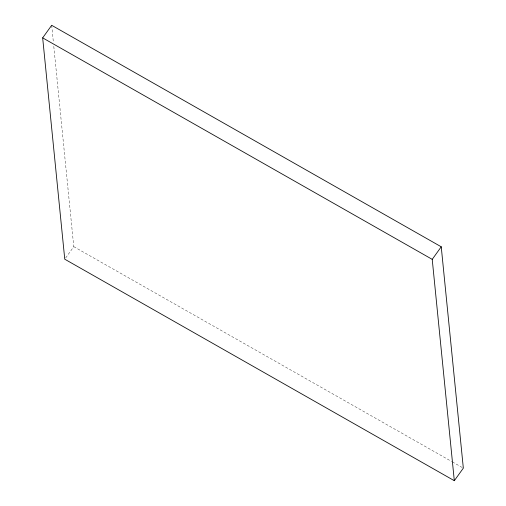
<?xml version="1.0" encoding="UTF-8"?>
<svg xmlns="http://www.w3.org/2000/svg" width="506" height="506" viewBox="0 0 506 506"><rect width="100%" height="100%" fill="white"/><g stroke="black" fill="none" stroke-linecap="round" stroke-linejoin="round"><path stroke-width="0.38" stroke-dasharray="2.53 1.9" d="M65.666 257.952L73.775 246.643L53.725 45.704M73.775 246.643L451.649 461.491M452.339 461.883L462.642 467.746M51.688 25.3L53.408 42.567"/><path stroke-width="0.76" d="M42.668 37.868L51.688 25.3L441.238 246.795L463.332 468.132L454.312 480.7L64.762 259.205L42.668 37.868L432.225 259.357L454.312 480.7M432.225 259.357L441.238 246.795"/></g></svg>
